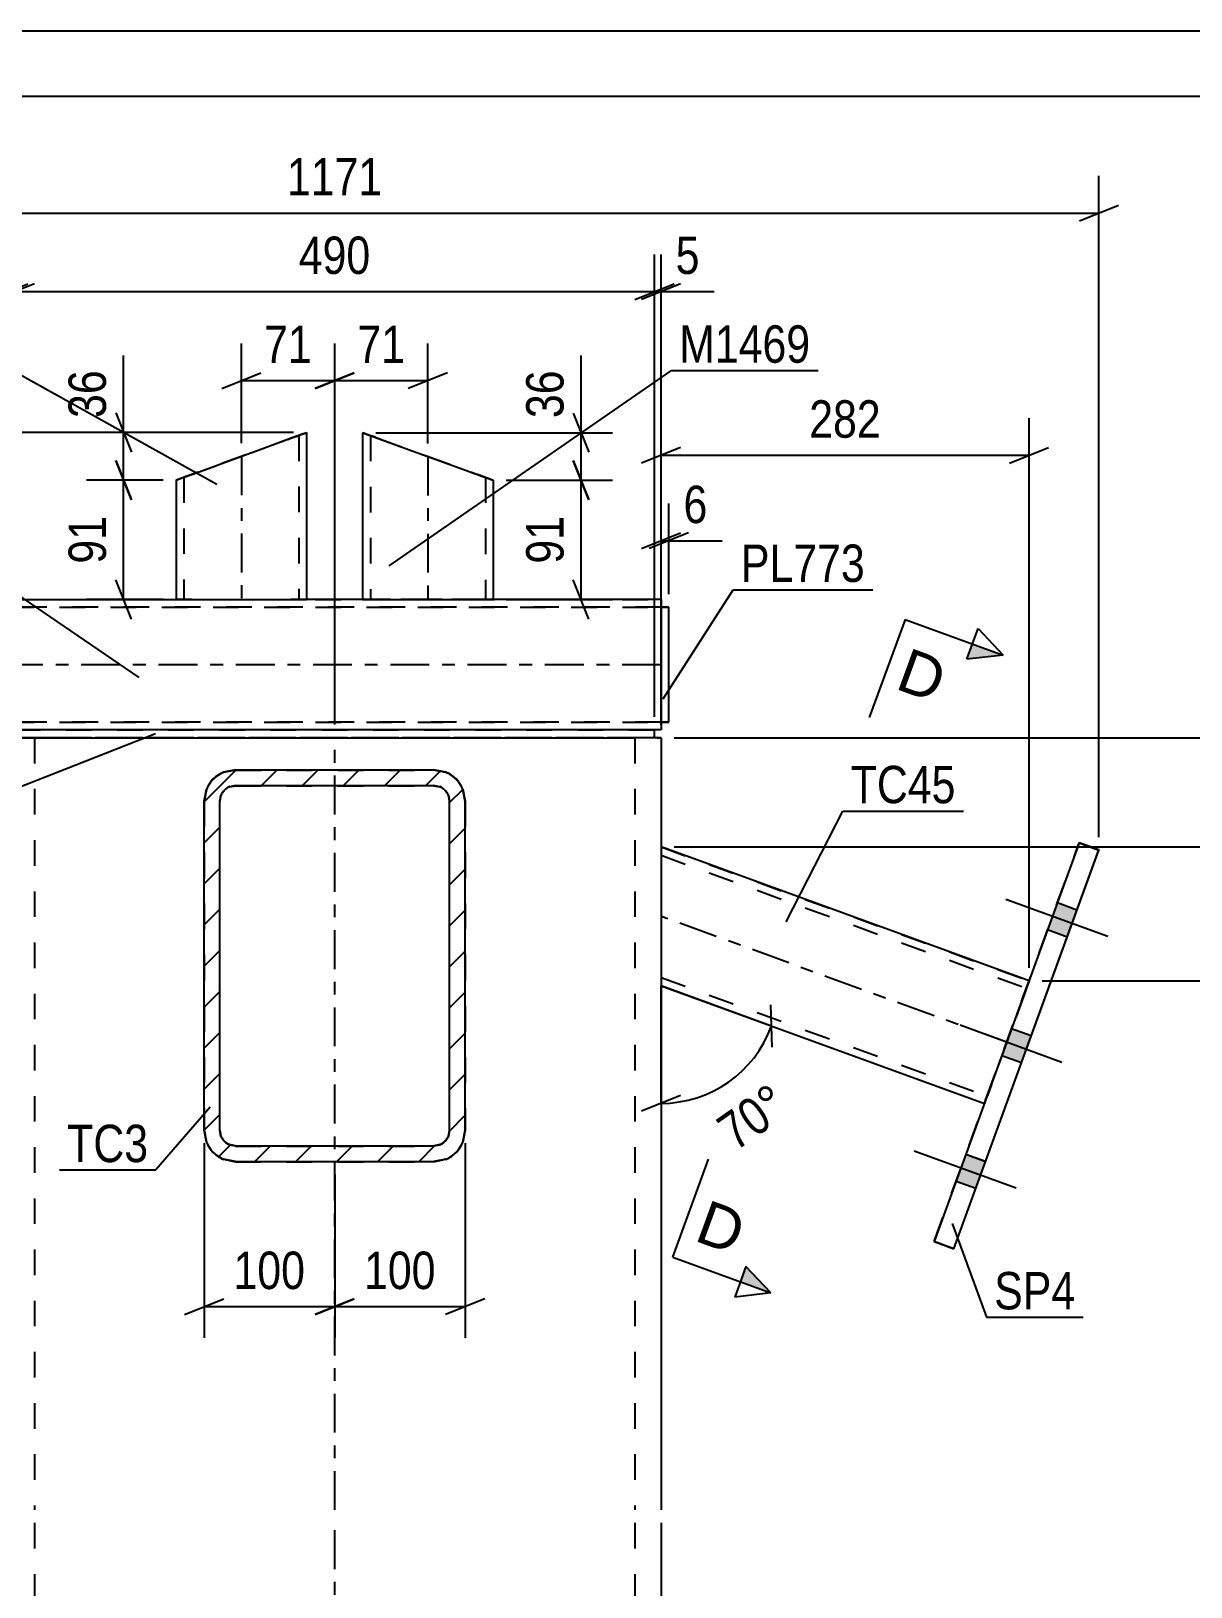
# Model space of a CAD drawing. Header units: millimetres. Extents: x 0 to 594, y 0 to 420.
# Drawn here: x 289.6 to 378.5, y 300.8 to 420 of the extents above; entities that cross this region are included whole.
import ezdxf

# ---------------------------------------------------------------- set-up
doc = ezdxf.new("R2010")
doc.units = ezdxf.units.MM
doc.linetypes.add('DXK_LINE_DOT2', pattern=[3.9198, 1.9599, -1.9599])
doc.linetypes.add('DXK_LINE_DOT3', pattern=[5.9187, 2.979, -0.9799, 0.9799, -0.9799])
doc.styles.add('Arial', font='arial.ttf', dxfattribs={"height": 0.2})
doc.styles.add('Arial Narrow', font='ARIALN.TTF', dxfattribs={"height": 0.2})

# ---------------------------------------------------------------- blocks, each defined once
blk = doc.blocks.new('Unknown-682013357-1131 - 22569')
at = {"color": 5, "linetype": 'Continuous'}
for p, q in [((594, 420), (0, 420)), ((589, 415), (5, 415))]:
    blk.add_line(p, q, dxfattribs=at)
blk = doc.blocks.new('Part-682013357-2050 - 2008')
at = {"color": 2, "linetype": 'Continuous'}
for p, q in [((369.9, 357.83), (358.79, 327.29)), ((371.41, 357.28), (369.9, 357.83)), ((360.29, 326.74), (371.41, 357.28)), ((360.29, 326.73), (371.41, 357.27)), ((371.41, 357.28), (371.41, 357.27)), ((371.41, 357.27), (371.41, 357.27)), ((358.79, 327.29), (360.29, 326.74)), ((358.79, 327.29), (358.79, 327.28)), ((358.79, 327.28), (358.79, 327.28)), ((360.29, 326.73), (358.79, 327.28)), ((360.29, 326.74), (360.29, 326.73))]:
    blk.add_line(p, q, dxfattribs=at)
at = {"color": 7, "linetype": 'DXK_LINE_DOT2'}
for p, q in [((358.79, 327.28), (369.9, 357.82)), ((369.9, 357.83), (369.9, 357.82)), ((369.9, 357.82), (371.41, 357.27))]:
    blk.add_line(p, q, dxfattribs=at)
blk = doc.blocks.new('Part-682013357-16546 - 2008')
at = {"color": 2, "linetype": 'Continuous'}
for p, q in [((315.01, 389.24), (315.01, 376.47)), ((315.01, 389.24), (315.1, 389.21)), ((315.1, 389.21), (315.36, 389.11)), ((315.36, 389.11), (315.75, 388.97)), ((315.75, 388.97), (316.21, 388.8)), ((316.21, 388.8), (323.81, 386.04)), ((323.81, 386.04), (324.27, 385.87)), ((324.27, 385.87), (324.66, 385.73)), ((324.66, 385.73), (324.92, 385.64)), ((324.92, 385.64), (325.01, 385.6)), ((325.01, 385.6), (325.01, 376.47)), ((315.1, 376.47), (315.01, 376.47)), ((315.36, 376.47), (315.1, 376.47)), ((315.75, 376.47), (315.36, 376.47)), ((316.21, 376.47), (315.75, 376.47)), ((316.21, 376.47), (323.81, 376.47)), ((324.27, 376.47), (323.81, 376.47)), ((324.66, 376.47), (324.27, 376.47)), ((324.92, 376.47), (324.66, 376.47)), ((325.01, 376.47), (324.92, 376.47))]:
    blk.add_line(p, q, dxfattribs=at)
at = {"color": 7, "linetype": 'DXK_LINE_DOT2'}
for p, q in [((315.01, 389.24), (315.01, 389.24)), ((315.1, 389.21), (315.01, 389.24)), ((315.36, 389.11), (315.1, 389.21)), ((315.65, 389), (315.36, 389.11)), ((315.61, 389.02), (315.61, 389.02)), ((315.61, 389.02), (315.61, 376.47)), ((315.61, 389.02), (315.65, 389.01)), ((315.65, 389.01), (315.61, 389.02)), ((315.65, 389.01), (315.78, 388.96)), ((315.75, 388.97), (315.65, 389.01)), ((316.21, 388.8), (315.65, 389)), ((315.98, 388.89), (315.75, 388.97)), ((315.78, 388.96), (315.98, 388.89)), ((315.98, 388.89), (324.04, 385.95)), ((315.98, 388.89), (324.04, 385.96)), ((316.21, 388.8), (323.81, 386.04)), ((324.27, 385.87), (323.81, 386.04)), ((324.23, 385.88), (324.04, 385.96)), ((324.04, 385.95), (324.23, 385.88)), ((324.23, 385.88), (324.36, 385.84)), ((324.36, 385.84), (324.23, 385.88)), ((324.66, 385.73), (324.27, 385.87)), ((324.36, 385.84), (324.41, 385.82)), ((324.41, 385.82), (324.36, 385.84)), ((324.41, 385.82), (324.41, 385.82)), ((324.41, 385.82), (324.41, 376.47)), ((324.92, 385.63), (324.66, 385.73)), ((325.01, 385.6), (324.92, 385.63)), ((325.01, 385.6), (325.01, 385.6)), ((315.01, 376.47), (315.01, 376.47)), ((315.01, 376.47), (315.01, 376.47)), ((315.01, 376.47), (315.1, 376.47)), ((315.1, 376.47), (315.36, 376.47)), ((315.36, 376.47), (315.75, 376.47)), ((315.61, 376.47), (315.65, 376.47)), ((315.65, 376.47), (315.61, 376.47)), ((315.65, 376.47), (315.75, 376.47)), ((315.78, 376.47), (315.65, 376.47)), ((315.75, 376.47), (315.78, 376.47)), ((315.75, 376.47), (315.98, 376.47)), ((315.78, 376.47), (315.98, 376.47)), ((315.98, 376.47), (315.78, 376.47)), ((323.81, 376.47), (315.98, 376.47)), ((324.04, 376.47), (315.98, 376.47)), ((324.04, 376.47), (315.98, 376.47)), ((323.81, 376.47), (324.27, 376.47)), ((324.04, 376.47), (324.23, 376.47)), ((324.23, 376.47), (324.04, 376.47)), ((324.23, 376.47), (324.36, 376.47)), ((324.36, 376.47), (324.23, 376.47)), ((324.27, 376.47), (324.66, 376.47)), ((324.36, 376.47), (324.41, 376.47)), ((324.41, 376.47), (324.36, 376.47)), ((324.66, 376.47), (324.92, 376.47)), ((324.92, 376.47), (325.01, 376.47)), ((325.01, 376.47), (325.01, 376.47)), ((325.01, 376.47), (325.01, 376.47))]:
    blk.add_line(p, q, dxfattribs=at)
at = {"color": 7, "linetype": 'DXK_LINE_DOT3'}
blk.add_line((320.01, 387.42), (320.01, 376.47), dxfattribs=at)
blk = doc.blocks.new('Part-682013357-2035 - 2008')
at = {"color": 2, "linetype": 'Continuous'}
for p, q in [((337.37, 366.48), (288.37, 366.48)), ((288.37, 365.88), (288.37, 366.48)), ((288.37, 365.88), (290.04, 365.88)), ((337.37, 365.88), (335.69, 365.88)), ((337.37, 365.88), (337.37, 366.48))]:
    blk.add_line(p, q, dxfattribs=at)
at = {"color": 7, "linetype": 'DXK_LINE_DOT2'}
for p, q in [((288.37, 366.47), (337.37, 366.47)), ((288.37, 365.87), (288.37, 365.88)), ((288.37, 365.87), (288.37, 365.88)), ((337.37, 365.87), (288.37, 365.87)), ((335.69, 365.88), (290.04, 365.88)), ((337.37, 365.87), (337.37, 365.88)), ((337.37, 365.88), (337.37, 365.87))]:
    blk.add_line(p, q, dxfattribs=at)
blk = doc.blocks.new('Part-682013357-16549 - 2008')
at = {"color": 2, "linetype": 'Continuous'}
for p, q in [((338.47, 375.87), (337.87, 375.87)), ((338.47, 367.07), (338.47, 375.87)), ((337.87, 367.07), (338.47, 367.07)), ((338.47, 367.07), (337.87, 367.07))]:
    blk.add_line(p, q, dxfattribs=at)
at = {"color": 7, "linetype": 'DXK_LINE_DOT2'}
for p, q in [((337.87, 367.07), (337.87, 375.87)), ((337.87, 375.87), (338.47, 375.87)), ((337.87, 367.07), (337.87, 367.07)), ((338.47, 367.07), (338.47, 367.07)), ((338.47, 367.07), (338.47, 367.07))]:
    blk.add_line(p, q, dxfattribs=at)
blk = doc.blocks.new('Part-682013357-2040 - 2008')
at = {"color": 2, "linetype": 'Continuous'}
for p, q in [((366.06, 347.25), (337.87, 357.51)), ((337.87, 346.87), (362.64, 337.85)), ((337.87, 346.87), (362.64, 337.85))]:
    blk.add_line(p, q, dxfattribs=at)
at = {"color": 7, "linetype": 'DXK_LINE_DOT2'}
for p, q in [((337.87, 357.51), (337.87, 346.87)), ((337.87, 357.51), (366.06, 347.25)), ((337.87, 356.87), (365.85, 346.69)), ((337.87, 356.87), (365.85, 346.69)), ((337.87, 347.51), (362.84, 338.42)), ((337.87, 347.51), (362.84, 338.42)), ((365.94, 346.92), (365.8, 346.56)), ((365.85, 346.69), (365.94, 346.92)), ((366.03, 347.17), (365.94, 346.92)), ((365.94, 346.92), (366.03, 347.16)), ((366.06, 347.25), (366.03, 347.17)), ((366.03, 347.16), (366.06, 347.25)), ((366.06, 347.25), (366.06, 347.25)), ((365.85, 346.69), (362.89, 338.55)), ((365.8, 346.56), (362.89, 338.55)), ((365.79, 346.52), (362.9, 338.58)), ((365.73, 346.34), (362.9, 338.58)), ((365.79, 346.52), (365.73, 346.34)), ((365.79, 346.52), (365.84, 346.64)), ((365.84, 346.64), (365.79, 346.52)), ((365.84, 346.64), (365.85, 346.69)), ((365.85, 346.69), (365.84, 346.64)), ((365.85, 346.69), (365.85, 346.69)), ((362.89, 338.55), (362.76, 338.18)), ((362.76, 338.18), (362.89, 338.55)), ((362.86, 338.46), (362.84, 338.42)), ((362.84, 338.42), (362.86, 338.46)), ((362.9, 338.58), (362.86, 338.46)), ((362.86, 338.46), (362.9, 338.58)), ((362.67, 337.94), (362.64, 337.85)), ((362.64, 337.85), (362.67, 337.94)), ((362.64, 337.85), (362.64, 337.85)), ((362.64, 337.85), (362.64, 337.85)), ((362.76, 338.18), (362.67, 337.94)), ((362.67, 337.94), (362.76, 338.18)), ((362.84, 338.42), (362.84, 338.42))]:
    blk.add_line(p, q, dxfattribs=at)
at = {"color": 7, "linetype": 'DXK_LINE_DOT3'}
blk.add_line((364.35, 342.55), (337.87, 352.19), dxfattribs=at)
blk = doc.blocks.new('Bolt-682013357-2104 - 2008')
at = {"linetype": 'Continuous'}
for points in [[(368.98, 350.6), (369.73, 352.67), (368.23, 353.22), (367.48, 351.15)], [(368.98, 350.6), (369.73, 352.67), (368.23, 353.22), (367.48, 351.15)], [(368.98, 350.61), (369.73, 352.67), (368.23, 353.22), (367.48, 351.15)], [(365.47, 340.97), (366.23, 343.04), (364.72, 343.59), (363.97, 341.52)], [(365.47, 340.97), (366.23, 343.04), (364.72, 343.58), (363.97, 341.52)], [(361.97, 331.34), (362.72, 333.41), (361.22, 333.96), (360.47, 331.89)], [(361.97, 331.34), (362.72, 333.4), (361.22, 333.95), (360.47, 331.88)], [(361.97, 331.34), (362.72, 333.41), (361.22, 333.95), (360.47, 331.89)]]:
    blk.add_hatch(color=1, dxfattribs=at).paths.add_polyline_path(points)
at = {"color": 1, "linetype": 'Continuous'}
for p, q in [((372.08, 350.65), (364.28, 353.49)), ((372.08, 350.64), (364.28, 353.48)), ((372.08, 350.64), (364.28, 353.48)), ((369.73, 352.67), (368.23, 353.22)), ((369.73, 352.67), (368.23, 353.22)), ((369.73, 352.67), (368.23, 353.22)), ((368.98, 350.6), (367.48, 351.15)), ((368.98, 350.6), (367.48, 351.15)), ((368.98, 350.61), (367.48, 351.15)), ((368.58, 341.01), (360.78, 343.85)), ((368.58, 341.01), (360.78, 343.85)), ((366.23, 343.04), (364.72, 343.59)), ((366.23, 343.04), (364.72, 343.58)), ((365.47, 340.97), (363.97, 341.52)), ((365.47, 340.97), (363.97, 341.52)), ((365.07, 331.38), (357.27, 334.22)), ((365.07, 331.38), (357.27, 334.22)), ((365.07, 331.38), (357.27, 334.22)), ((362.72, 333.41), (361.22, 333.96)), ((362.72, 333.4), (361.22, 333.95)), ((362.72, 333.41), (361.22, 333.95)), ((361.97, 331.34), (360.47, 331.89)), ((361.97, 331.34), (360.47, 331.89)), ((361.97, 331.34), (360.47, 331.88))]:
    blk.add_line(p, q, dxfattribs=at)
blk = doc.blocks.new('Part-682013357-2083 - 2008')
at = {"color": 7, "linetype": 'DXK_LINE_DOT2'}
for p, q in [((289.04, 365.88), (290.04, 365.88)), ((290.34, 365.87), (289.04, 365.87)), ((289.87, 365.87), (289.87, 306.73)), ((290.02, 365.87), (289.87, 365.87)), ((289.87, 365.87), (290.02, 365.87)), ((290.45, 365.87), (290.02, 365.87)), ((290.02, 365.87), (290.45, 365.87)), ((291.87, 365.87), (290.34, 365.87)), ((291.1, 365.87), (290.45, 365.87)), ((290.45, 365.87), (291.1, 365.87)), ((291.87, 365.87), (291.1, 365.87)), ((291.1, 365.87), (291.87, 365.87)), ((291.87, 365.87), (333.87, 365.87)), ((291.87, 365.87), (333.87, 365.87)), ((291.87, 365.87), (333.87, 365.87)), ((334.63, 365.87), (333.87, 365.87)), ((333.87, 365.87), (334.63, 365.87)), ((335.4, 365.87), (333.87, 365.87)), ((335.28, 365.87), (334.63, 365.87)), ((334.63, 365.87), (335.28, 365.87)), ((335.71, 365.87), (335.28, 365.87)), ((335.28, 365.87), (335.71, 365.87)), ((336.7, 365.87), (335.4, 365.87)), ((336.7, 365.88), (335.69, 365.88)), ((335.87, 365.87), (335.71, 365.87)), ((335.71, 365.87), (335.87, 365.87)), ((335.87, 365.87), (335.87, 306.73)), ((337.37, 365.87), (336.7, 365.88)), ((337.56, 365.87), (336.7, 365.87)), ((337.87, 365.87), (337.56, 365.87)), ((289.87, 305.73), (289.87, 213.41)), ((335.87, 305.73), (335.87, 213.41))]:
    blk.add_line(p, q, dxfattribs=at)
at = {"color": 2, "linetype": 'Continuous'}
for p, q in [((290.04, 365.88), (290.34, 365.88)), ((290.34, 365.88), (291.87, 365.88)), ((291.87, 365.88), (333.87, 365.88)), ((333.87, 365.88), (335.4, 365.88)), ((335.69, 365.88), (335.4, 365.88)), ((337.56, 365.87), (337.37, 365.87)), ((337.56, 365.87), (337.87, 365.87)), ((337.87, 365.87), (337.87, 306.73)), ((337.87, 305.73), (337.87, 213.41))]:
    blk.add_line(p, q, dxfattribs=at)
at = {"color": 7, "linetype": 'DXK_LINE_DOT3'}
for p, q in [((312.87, 306.73), (312.87, 365.87)), ((312.87, 213.41), (312.87, 305.73))]:
    blk.add_line(p, q, dxfattribs=at)
blk = doc.blocks.new('Part-682013357-16547 - 2008')
at = {"color": 7, "linetype": 'DXK_LINE_DOT2'}
for p, q in [((309.75, 388.89), (301.69, 385.96)), ((309.75, 388.89), (301.69, 385.96)), ((301.92, 386.04), (309.52, 388.81)), ((309.98, 388.98), (309.52, 388.81)), ((309.94, 388.97), (309.75, 388.89)), ((309.75, 388.89), (309.94, 388.96)), ((309.94, 388.96), (310.07, 389.01)), ((310.07, 389.01), (309.94, 388.97)), ((310.37, 389.12), (309.98, 388.98)), ((310.07, 389.01), (310.12, 389.03)), ((310.12, 389.03), (310.07, 389.01)), ((310.12, 389.03), (310.12, 389.03)), ((310.12, 389.03), (310.12, 376.47)), ((310.63, 389.21), (310.37, 389.12)), ((310.72, 389.25), (310.63, 389.21)), ((310.72, 389.25), (310.72, 389.25)), ((300.81, 385.64), (300.72, 385.61)), ((300.72, 385.61), (300.72, 385.61)), ((301.07, 385.73), (300.81, 385.64)), ((301.37, 385.84), (301.07, 385.73)), ((301.32, 385.82), (301.37, 385.84)), ((301.37, 385.84), (301.32, 385.83)), ((301.32, 385.82), (301.32, 385.83)), ((301.32, 385.83), (301.32, 376.47)), ((301.92, 386.04), (301.37, 385.84)), ((301.37, 385.84), (301.5, 385.89)), ((301.46, 385.88), (301.37, 385.84)), ((301.69, 385.96), (301.46, 385.88)), ((301.5, 385.89), (301.69, 385.96)), ((300.72, 376.47), (300.72, 376.47)), ((300.72, 376.47), (300.72, 376.47)), ((300.72, 376.47), (300.81, 376.47)), ((300.81, 376.47), (301.07, 376.47)), ((301.07, 376.47), (301.46, 376.47)), ((301.32, 376.47), (301.37, 376.47)), ((301.37, 376.47), (301.32, 376.47)), ((301.37, 376.47), (301.46, 376.47)), ((301.5, 376.47), (301.37, 376.47)), ((301.46, 376.47), (301.5, 376.47)), ((301.46, 376.47), (301.69, 376.47)), ((301.5, 376.47), (301.69, 376.47)), ((301.69, 376.47), (301.5, 376.47)), ((301.69, 376.47), (309.52, 376.47)), ((301.69, 376.47), (309.75, 376.47)), ((301.69, 376.47), (309.75, 376.47)), ((309.52, 376.47), (309.98, 376.47)), ((309.75, 376.47), (309.94, 376.47)), ((309.94, 376.47), (309.75, 376.47)), ((309.94, 376.47), (310.07, 376.47)), ((310.07, 376.47), (309.94, 376.47)), ((309.98, 376.47), (310.37, 376.47)), ((310.07, 376.47), (310.12, 376.47)), ((310.12, 376.47), (310.07, 376.47)), ((310.37, 376.47), (310.63, 376.47)), ((310.63, 376.47), (310.72, 376.47)), ((310.72, 376.47), (310.72, 376.47)), ((310.72, 376.47), (310.72, 376.47))]:
    blk.add_line(p, q, dxfattribs=at)
at = {"color": 2, "linetype": 'Continuous'}
for p, q in [((301.92, 386.04), (309.52, 388.81)), ((309.52, 388.81), (309.98, 388.98)), ((309.98, 388.98), (310.37, 389.12)), ((310.37, 389.12), (310.63, 389.21)), ((310.63, 389.21), (310.72, 389.25)), ((310.72, 389.25), (310.72, 376.47)), ((300.72, 385.61), (300.81, 385.64)), ((300.72, 385.61), (300.72, 376.47)), ((300.81, 385.64), (301.07, 385.74)), ((301.07, 385.74), (301.46, 385.88)), ((301.46, 385.88), (301.92, 386.04)), ((300.81, 376.47), (300.72, 376.47)), ((301.07, 376.47), (300.81, 376.47)), ((301.46, 376.47), (301.07, 376.47)), ((301.92, 376.47), (301.46, 376.47)), ((301.92, 376.47), (309.52, 376.47)), ((309.98, 376.47), (309.52, 376.47)), ((310.37, 376.47), (309.98, 376.47)), ((310.63, 376.47), (310.37, 376.47)), ((310.72, 376.47), (310.63, 376.47))]:
    blk.add_line(p, q, dxfattribs=at)
at = {"color": 7, "linetype": 'DXK_LINE_DOT3'}
blk.add_line((305.72, 387.43), (305.72, 376.47), dxfattribs=at)
blk = doc.blocks.new('Part-682013357-16548 - 2008')
at = {"color": 2, "linetype": 'Continuous'}
for p, q in [((287.87, 376.47), (300.72, 376.47)), ((287.87, 376.47), (287.87, 375.27)), ((315.01, 376.47), (310.72, 376.47)), ((337.87, 376.47), (325.01, 376.47)), ((337.87, 376.47), (337.87, 376.38)), ((337.87, 376.38), (337.87, 366.47)), ((287.87, 366.56), (287.87, 375.27)), ((287.87, 366.56), (287.87, 366.47)), ((287.87, 366.47), (288.37, 366.47)), ((287.87, 366.47), (288.37, 366.47)), ((337.87, 366.47), (337.37, 366.47)), ((337.87, 366.47), (337.37, 366.47))]:
    blk.add_line(p, q, dxfattribs=at)
at = {"color": 7, "linetype": 'DXK_LINE_DOT2'}
for p, q in [((287.87, 376.47), (337.87, 376.47)), ((287.87, 376.47), (287.87, 376.47)), ((287.87, 375.87), (337.87, 375.87)), ((337.87, 375.87), (287.87, 375.87)), ((287.87, 375.87), (287.87, 375.87)), ((287.87, 375.87), (287.87, 375.83)), ((287.87, 375.83), (287.87, 375.5)), ((300.72, 376.47), (310.72, 376.47)), ((325.01, 376.47), (315.01, 376.47)), ((337.87, 376.47), (337.87, 376.47)), ((337.87, 375.87), (337.87, 375.87)), ((337.87, 375.82), (337.87, 375.87)), ((287.87, 367.67), (287.87, 367.67)), ((287.87, 367.67), (287.87, 367.67)), ((287.87, 367.67), (287.87, 367.67)), ((287.87, 367.07), (337.87, 367.07)), ((337.87, 367.07), (287.87, 367.07)), ((287.87, 367.07), (287.87, 367.07)), ((337.87, 367.67), (337.87, 367.67)), ((337.87, 367.67), (337.87, 367.67)), ((337.87, 367.67), (337.87, 367.67)), ((337.87, 367.07), (337.87, 367.07)), ((287.87, 366.47), (287.87, 366.47)), ((287.87, 366.47), (287.87, 366.47)), ((337.37, 366.47), (288.37, 366.47)), ((337.37, 366.47), (288.37, 366.47)), ((337.87, 366.47), (337.87, 366.47)), ((337.87, 366.47), (337.87, 366.47))]:
    blk.add_line(p, q, dxfattribs=at)
at = {"color": 7, "linetype": 'DXK_LINE_DOT3'}
blk.add_line((337.87, 371.47), (287.87, 371.47), dxfattribs=at)
blk = doc.blocks.new('Part-682013357-2124 - 2008')
at = {"color": 7, "linetype": 'DXK_LINE_DOT2'}
for p, q in [((305.27, 363.4), (304.35, 363.22)), ((305.27, 363.4), (320.47, 363.4)), ((305.27, 363.4), (305.27, 363.4)), ((320.47, 363.4), (320.47, 363.4)), ((321.39, 363.22), (320.47, 363.4)), ((303.05, 361.92), (302.87, 361)), ((304.07, 361), (304.16, 361.46)), ((304.16, 361.46), (304.16, 361.46)), ((304.81, 362.11), (305.27, 362.2)), ((305.27, 362.2), (305.27, 362.2)), ((305.27, 362.2), (320.47, 362.2)), ((320.47, 362.2), (320.47, 362.2)), ((320.47, 362.2), (320.93, 362.11)), ((321.58, 361.46), (321.58, 361.46)), ((321.58, 361.46), (321.67, 361)), ((322.87, 361), (322.68, 361.92)), ((302.87, 361), (302.87, 335.8)), ((304.07, 361), (304.07, 361)), ((304.07, 335.8), (304.07, 361)), ((321.67, 361), (321.67, 361)), ((321.67, 335.8), (321.67, 361)), ((322.87, 361), (322.87, 335.8)), ((302.87, 335.8), (303.05, 334.88)), ((303.05, 334.88), (303.05, 334.88)), ((304.07, 335.8), (304.07, 335.8)), ((304.16, 335.34), (304.07, 335.8)), ((321.67, 335.8), (321.58, 335.34)), ((321.67, 335.8), (321.67, 335.8)), ((322.68, 334.88), (322.87, 335.8)), ((322.68, 334.88), (322.68, 334.88)), ((305.27, 334.6), (304.81, 334.69)), ((305.27, 334.6), (305.27, 334.6)), ((305.27, 334.6), (320.47, 334.6)), ((320.93, 334.69), (320.47, 334.6)), ((320.47, 334.6), (320.47, 334.6)), ((304.35, 333.59), (305.27, 333.4)), ((305.27, 333.4), (320.47, 333.4)), ((305.27, 333.4), (305.27, 333.4)), ((320.47, 333.4), (321.39, 333.59)), ((320.47, 333.4), (320.47, 333.4))]:
    blk.add_line(p, q, dxfattribs=at)
at = {"color": 7, "linetype": 'DXK_LINE_DOT3'}
blk.add_line((312.87, 348.4), (312.87, 348.41), dxfattribs=at)
at = {"color": 7, "linetype": 'DXK_LINE_DOT2'}
for centre, radius, start, end in [((305.27, 361), 2.4, 112.5, 157.5), ((320.47, 361), 2.4, 22.5, 67.5), ((305.27, 361), 1.2, 112.5, 157.5), ((320.47, 361), 1.2, 22.5, 67.5), ((305.27, 335.8), 2.4, 202.5, 247.5), ((305.27, 335.8), 1.2, 202.5, 247.5), ((320.47, 335.8), 1.2, 292.5, 337.5), ((320.47, 335.8), 2.4, 292.5, 337.5)]:
    blk.add_arc(centre, radius, start, end, dxfattribs=at)
blk = doc.blocks.new('Part-682013357-2156 - 2008')
at = {"linetype": 'Continuous'}
h = blk.add_hatch(dxfattribs=at)
h.set_pattern_fill('', scale=0.7, style=0, pattern_type=0)
h.set_pattern_definition([(45, (302.8667, 335.8155), (-1.57154, 1.57154), [])])
h.paths.add_polyline_path([(302.87, 361.02), (302.87, 335.82), (303.05, 334.9), (303.57, 334.12), (304.35, 333.6), (305.27, 333.42), (320.47, 333.42), (321.39, 333.6), (322.16, 334.12), (322.68, 334.9), (322.87, 335.82), (322.87, 361.02), (322.68, 361.93), (322.16, 362.71), (321.39, 363.23), (320.47, 363.42), (305.27, 363.42), (304.35, 363.23), (303.57, 362.71), (303.05, 361.93)])
h.paths.add_polyline_path([(304.42, 361.86), (304.81, 362.12), (305.27, 362.22), (320.47, 362.22), (320.93, 362.12), (321.32, 361.86), (321.58, 361.47), (321.67, 361.02), (321.67, 335.82), (321.58, 335.36), (321.32, 334.97), (320.93, 334.71), (320.47, 334.62), (305.27, 334.62), (304.81, 334.71), (304.42, 334.97), (304.16, 335.36), (304.07, 335.82), (304.07, 361.02), (304.16, 361.47)])
at = {"color": 2, "linetype": 'Continuous'}
for p, q in [((305.27, 363.42), (304.35, 363.23)), ((305.27, 363.42), (320.47, 363.42)), ((321.39, 363.23), (320.47, 363.42)), ((303.05, 361.93), (302.87, 361.02)), ((304.07, 361.02), (304.16, 361.47)), ((304.81, 362.12), (305.27, 362.22)), ((305.27, 362.21), (304.81, 362.12)), ((305.27, 362.21), (305.27, 362.22)), ((305.27, 362.22), (320.47, 362.22)), ((305.27, 362.21), (320.47, 362.21)), ((320.47, 362.21), (320.47, 362.22)), ((320.47, 362.22), (320.93, 362.12)), ((320.93, 362.12), (320.47, 362.21)), ((321.58, 361.47), (321.67, 361.02)), ((322.87, 361.02), (322.68, 361.93)), ((302.87, 335.82), (302.87, 361.02)), ((304.07, 335.82), (304.07, 361.02)), ((321.67, 335.82), (321.67, 361.02)), ((322.87, 335.82), (322.87, 361.02)), ((302.87, 335.82), (303.05, 334.9)), ((304.16, 335.36), (304.07, 335.82)), ((321.67, 335.82), (321.58, 335.36)), ((322.68, 334.9), (322.87, 335.82)), ((305.27, 334.62), (304.81, 334.71)), ((305.27, 334.62), (320.47, 334.62)), ((320.93, 334.71), (320.47, 334.62)), ((305.27, 333.41), (304.35, 333.6)), ((304.35, 333.6), (305.27, 333.42)), ((305.27, 333.41), (305.27, 333.42)), ((305.27, 333.42), (320.47, 333.42)), ((305.27, 333.41), (320.47, 333.41)), ((321.39, 333.6), (320.47, 333.41)), ((320.47, 333.42), (321.39, 333.6)), ((320.47, 333.41), (320.47, 333.42))]:
    blk.add_line(p, q, dxfattribs=at)
at = {"color": 7, "linetype": 'DXK_LINE_DOT2'}
for p, q in [((304.35, 363.23), (305.27, 363.41)), ((305.27, 363.41), (305.27, 363.42)), ((305.27, 363.41), (320.47, 363.41)), ((320.47, 363.41), (320.47, 363.42)), ((320.47, 363.41), (321.39, 363.23)), ((302.87, 361.01), (303.05, 361.93)), ((304.16, 361.47), (304.07, 361.01)), ((304.16, 361.47), (304.16, 361.47)), ((321.58, 361.47), (321.58, 361.47)), ((321.67, 361.01), (321.58, 361.47)), ((322.68, 361.93), (322.87, 361.01)), ((302.87, 361.02), (302.87, 335.81)), ((304.07, 361.01), (304.07, 361.02)), ((304.07, 335.81), (304.07, 361.01)), ((321.67, 361.01), (321.67, 361.02)), ((321.67, 335.81), (321.67, 361.01)), ((322.87, 361.02), (322.87, 335.81)), ((303.05, 334.89), (302.87, 335.81)), ((303.05, 334.89), (303.05, 334.9)), ((304.07, 335.81), (304.07, 335.82)), ((304.07, 335.81), (304.16, 335.35)), ((321.58, 335.35), (321.67, 335.81)), ((321.67, 335.81), (321.67, 335.82)), ((322.87, 335.81), (322.68, 334.89)), ((322.68, 334.89), (322.68, 334.9)), ((322.87, 335.81), (322.87, 335.82)), ((304.81, 334.7), (305.27, 334.61)), ((305.27, 334.61), (305.27, 334.62)), ((305.27, 334.61), (320.47, 334.61)), ((320.47, 334.61), (320.93, 334.7)), ((320.47, 334.61), (320.47, 334.62))]:
    blk.add_line(p, q, dxfattribs=at)
at = {"color": 7, "linetype": 'DXK_LINE_DOT3'}
blk.add_line((312.87, 348.41), (312.87, 348.42), dxfattribs=at)
at = {"color": 7, "linetype": 'DXK_LINE_DOT2'}
for centre, radius, start, end in [((305.27, 361.01), 2.4, 112.5, 157.5), ((320.47, 361.01), 2.4, 22.5, 67.5), ((305.27, 335.81), 1.2, 202.5, 247.5), ((320.47, 335.81), 1.2, 292.5, 337.5)]:
    blk.add_arc(centre, radius, start, end, dxfattribs=at)
at = {"color": 2, "linetype": 'Continuous'}
for centre, radius, start, end in [((305.27, 361.02), 2.4, 112.5, 157.5), ((320.47, 361.02), 2.4, 22.5, 67.5), ((305.27, 361.01), 1.2, 112.5, 157.5), ((305.27, 361.02), 1.2, 112.5, 157.5), ((320.47, 361.01), 1.2, 22.5, 67.5), ((320.47, 361.02), 1.2, 22.5, 67.5), ((305.27, 335.82), 2.4, 202.5, 247.5), ((305.27, 335.81), 2.4, 202.5, 247.5), ((305.27, 335.82), 1.2, 202.5, 247.5), ((320.47, 335.82), 1.2, 292.5, 337.5), ((320.47, 335.82), 2.4, 292.5, 337.5), ((320.47, 335.81), 2.4, 292.5, 337.5)]:
    blk.add_arc(centre, radius, start, end, dxfattribs=at)
blk = doc.blocks.new('StraightDimension-682013357-21710 - 2008')
at = {"color": 7, "linetype": 'Continuous'}
for p, q in [((391.19, 359.01), (392.39, 356.01)), ((338.87, 357.51), (402.23, 357.51)), ((391.79, 347.25), (391.79, 357.51)), ((392.39, 345.75), (391.19, 348.75)), ((367.06, 347.25), (402.23, 347.25))]:
    blk.add_line(p, q, dxfattribs=at)
at = {"color": 0, "linetype": 'Continuous'}
blk.add_wipeout([(402.83, 358.11), (402.83, 362.31), (392.49, 362.31), (392.49, 358.11)], dxfattribs=at)
at = {"color": 0}
blk.add_wipeout([(391.04, 355.72), (386.84, 355.72), (386.84, 349.04), (391.04, 349.04)], dxfattribs=at)
at = {"color": 3, "linetype": 'Continuous', "style": 'Arial Narrow'}
blk.add_text('14453', height=2.863, dxfattribs=at).set_placement((393.09, 358.71))
at = {"color": 3, "style": 'Arial Narrow'}
blk.add_text('103', height=2.863, rotation=90.0002, dxfattribs=at).set_placement((390.44, 349.64))
blk = doc.blocks.new('StraightDimension-682013357-18697 - 2008')
at = {"color": 7, "linetype": 'Continuous'}
for p, q in [((305.72, 388.43), (305.72, 396.08)), ((312.87, 366.88), (312.87, 396.08)), ((304.22, 392.63), (307.22, 393.83)), ((314.37, 393.83), (311.37, 392.63)), ((305.72, 393.23), (312.87, 393.23))]:
    blk.add_line(p, q, dxfattribs=at)
at = {"color": 0}
blk.add_wipeout([(311.72, 393.98), (311.72, 398.18), (306.86, 398.18), (306.86, 393.98)], dxfattribs=at)
at = {"color": 3, "style": 'Arial Narrow'}
blk.add_text('71', height=2.863, dxfattribs=at).set_placement((307.46, 394.58))
blk = doc.blocks.new('StraightDimension-682013357-2211 - 2008')
at = {"color": 7, "linetype": 'Continuous'}
for p, q in [((302.87, 334.82), (302.87, 319.9)), ((312.87, 332.42), (312.87, 319.9)), ((301.37, 321.7), (304.37, 322.9)), ((302.87, 322.3), (312.87, 322.3)), ((314.37, 322.9), (311.37, 321.7))]:
    blk.add_line(p, q, dxfattribs=at)
at = {"color": 0}
blk.add_wipeout([(311.21, 323.05), (311.21, 327.25), (304.52, 327.25), (304.52, 323.05)], dxfattribs=at)
at = {"color": 3, "style": 'Arial Narrow'}
blk.add_text('100', height=2.863, dxfattribs=at).set_placement((305.12, 323.65))
blk = doc.blocks.new('StraightDimension-682013357-2227 - 2008')
at = {"color": 7, "linetype": 'Continuous'}
for p, q in [((322.87, 334.82), (322.87, 319.9)), ((312.87, 332.42), (312.87, 319.9)), ((311.37, 321.7), (314.37, 322.9)), ((312.87, 322.3), (322.87, 322.3)), ((324.37, 322.9), (321.37, 321.7))]:
    blk.add_line(p, q, dxfattribs=at)
at = {"color": 0}
blk.add_wipeout([(321.21, 323.05), (321.21, 327.25), (314.52, 327.25), (314.52, 323.05)], dxfattribs=at)
at = {"color": 3, "style": 'Arial Narrow'}
blk.add_text('100', height=2.863, dxfattribs=at).set_placement((315.12, 323.65))
blk = doc.blocks.new('AngleDimension-682013357-2248 - 2008')
at = {"color": 7, "linetype": 'Continuous'}
for p, q in [((346.32, 343.79), (337.87, 346.87)), ((337.87, 337.87), (337.87, 346.87)), ((337.87, 345.87), (337.87, 337.87)), ((346.37, 342.18), (346.27, 345.41)), ((339.37, 338.47), (336.37, 337.27))]:
    blk.add_line(p, q, dxfattribs=at)
blk.add_arc((337.87, 346.87), 9, 270, 340, dxfattribs=at)
at = {"color": 0}
blk.add_wipeout([(348.7, 337.03), (346.29, 340.47), (341, 336.76), (343.41, 333.32)], dxfattribs=at)
at = {"color": 3, "style": 'Arial Narrow'}
blk.add_text('70°', height=2.863, rotation=35.002, dxfattribs=at).set_placement((343.56, 334.16))
blk = doc.blocks.new('StraightDimension-682013357-2335 - 2008')
at = {"color": 7, "linetype": 'Continuous'}
for p, q in [((337.37, 367.48), (337.37, 402.9)), ((337.87, 366.87), (337.87, 402.9)), ((335.87, 399.45), (338.87, 400.65)), ((339.37, 400.65), (336.37, 399.45)), ((337.37, 400.05), (337.87, 400.05)), ((337.87, 400.05), (341.94, 400.05)), ((337.87, 400.05), (341.94, 400.05))]:
    blk.add_line(p, q, dxfattribs=at)
at = {"color": 0}
blk.add_wipeout([(341.42, 400.8), (341.42, 405), (338.39, 405), (338.39, 400.8)], dxfattribs=at)
at = {"color": 3, "style": 'Arial Narrow'}
blk.add_text('5', height=2.86, dxfattribs=at).set_placement((338.99, 401.4))
blk = doc.blocks.new('StraightDimension-682013357-2341 - 2008')
at = {"color": 7, "linetype": 'Continuous'}
for p, q in [((288.37, 367.48), (288.37, 402.9)), ((337.37, 367.48), (337.37, 402.9)), ((289.87, 400.65), (286.87, 399.45)), ((335.87, 399.45), (338.87, 400.65)), ((288.37, 400.05), (337.37, 400.05))]:
    blk.add_line(p, q, dxfattribs=at)
at = {"color": 0}
blk.add_wipeout([(316.21, 400.8), (316.21, 405), (309.52, 405), (309.52, 400.8)], dxfattribs=at)
at = {"color": 3, "style": 'Arial Narrow'}
blk.add_text('490', height=2.863, dxfattribs=at).set_placement((310.12, 401.4))
blk = doc.blocks.new('StraightDimension-682013357-2349 - 2008')
at = {"color": 7, "linetype": 'Continuous'}
for p, q in [((287.87, 366.87), (287.87, 402.9)), ((288.37, 367.48), (288.37, 402.9)), ((286.37, 399.45), (289.37, 400.65)), ((289.87, 400.65), (286.87, 399.45)), ((287.87, 400.05), (283.79, 400.05)), ((287.87, 400.05), (283.79, 400.05)), ((287.87, 400.05), (288.37, 400.05))]:
    blk.add_line(p, q, dxfattribs=at)
at = {"color": 0}
blk.add_wipeout([(287.34, 400.8), (287.34, 405), (284.31, 405), (284.31, 400.8)], dxfattribs=at)
at = {"color": 3, "style": 'Arial Narrow'}
blk.add_text('5', height=2.86, dxfattribs=at).set_placement((284.91, 401.4))
blk = doc.blocks.new('StraightDimension-682013357-9587 - 2008')
at = {"color": 7, "linetype": 'Continuous'}
for p, q in [((337.87, 366.87), (337.87, 390.36)), ((366.06, 348.25), (366.06, 390.36)), ((339.37, 388.11), (336.37, 386.91)), ((337.87, 387.51), (366.06, 387.51)), ((364.56, 386.91), (367.56, 388.11))]:
    blk.add_line(p, q, dxfattribs=at)
at = {"color": 0}
blk.add_wipeout([(355.3, 388.26), (355.3, 392.46), (348.62, 392.46), (348.62, 388.26)], dxfattribs=at)
at = {"color": 3, "style": 'Arial Narrow'}
blk.add_text('282', height=2.863, dxfattribs=at).set_placement((349.22, 388.86))
blk = doc.blocks.new('StraightDimension-682013357-9618 - 2008')
at = {"color": 7, "linetype": 'Continuous'}
for p, q in [((254.32, 358.27), (254.32, 408.91)), ((371.41, 358.27), (371.41, 408.91)), ((255.82, 406.66), (252.82, 405.46)), ((369.91, 405.46), (372.91, 406.66)), ((254.32, 406.06), (371.41, 406.06))]:
    blk.add_line(p, q, dxfattribs=at)
at = {"color": 0}
blk.add_wipeout([(317.12, 406.81), (317.12, 411.01), (308.61, 411.01), (308.61, 406.81)], dxfattribs=at)
at = {"color": 3, "style": 'Arial Narrow'}
blk.add_text('1171', height=2.863, dxfattribs=at).set_placement((309.21, 407.41))
blk = doc.blocks.new('StraightDimension-682013357-18530 - 2008')
at = {"color": 7, "linetype": 'Continuous'}
for p, q in [((337.87, 376.87), (337.87, 383.82)), ((338.47, 376.87), (338.47, 383.82)), ((336.37, 380.37), (339.37, 381.57)), ((339.97, 381.57), (336.97, 380.37)), ((337.87, 380.97), (338.47, 380.97)), ((338.47, 380.97), (342.54, 380.97)), ((338.47, 380.97), (342.54, 380.97))]:
    blk.add_line(p, q, dxfattribs=at)
at = {"color": 0}
blk.add_wipeout([(342.02, 381.72), (342.02, 385.92), (338.99, 385.92), (338.99, 381.72)], dxfattribs=at)
at = {"color": 3, "style": 'Arial Narrow'}
blk.add_text('6', height=2.86, dxfattribs=at).set_placement((339.59, 382.32))
blk = doc.blocks.new('StraightDimension-682013357-18614 - 2008')
at = {"color": 7, "linetype": 'Continuous'}
for p, q in [((224.08, 387.75), (222.88, 390.75)), ((309.72, 389.25), (220.63, 389.25)), ((223.48, 376.47), (223.48, 389.25)), ((222.88, 377.97), (224.08, 374.97)), ((286.87, 376.47), (220.63, 376.47))]:
    blk.add_line(p, q, dxfattribs=at)
at = {"color": 0}
blk.add_wipeout([(222.73, 386.2), (218.53, 386.2), (218.53, 379.52), (222.73, 379.52)], dxfattribs=at)
at = {"color": 3, "style": 'Arial Narrow'}
blk.add_text('128', height=2.863, rotation=90.0002, dxfattribs=at).set_placement((222.13, 380.12))
blk = doc.blocks.new('StraightDimension-682013357-18660 - 2008')
at = {"color": 7, "linetype": 'Continuous'}
for p, q in [((296.7, 389.25), (296.7, 395.15)), ((296.7, 389.25), (296.7, 395.15)), ((296.1, 390.75), (297.3, 387.75)), ((309.72, 389.25), (293.85, 389.25)), ((296.7, 385.61), (296.7, 389.25)), ((297.3, 384.11), (296.1, 387.11)), ((299.72, 385.61), (293.85, 385.61))]:
    blk.add_line(p, q, dxfattribs=at)
at = {"color": 0}
blk.add_wipeout([(295.95, 394.63), (291.75, 394.63), (291.75, 389.77), (295.95, 389.77)], dxfattribs=at)
at = {"color": 3, "style": 'Arial Narrow'}
blk.add_text('36', height=2.863, rotation=90.0002, dxfattribs=at).set_placement((295.35, 390.37))
blk = doc.blocks.new('StraightDimension-682013357-18661 - 2008')
at = {"color": 7, "linetype": 'Continuous'}
for p, q in [((296.1, 387.11), (297.3, 384.11)), ((299.72, 385.61), (293.85, 385.61)), ((296.7, 376.47), (296.7, 385.61)), ((297.3, 374.97), (296.1, 377.97)), ((299.72, 376.47), (293.85, 376.47))]:
    blk.add_line(p, q, dxfattribs=at)
at = {"color": 0}
blk.add_wipeout([(295.95, 383.47), (291.75, 383.47), (291.75, 378.61), (295.95, 378.61)], dxfattribs=at)
at = {"color": 3, "style": 'Arial Narrow'}
blk.add_text('91', height=2.863, rotation=90.0002, dxfattribs=at).set_placement((295.35, 379.21))
blk = doc.blocks.new('StraightDimension-682013357-18696 - 2008')
at = {"color": 7, "linetype": 'Continuous'}
for p, q in [((312.87, 366.88), (312.87, 396.08)), ((320.01, 388.42), (320.01, 396.08)), ((311.37, 392.63), (314.37, 393.83)), ((321.51, 393.83), (318.51, 392.63)), ((312.87, 393.23), (320.01, 393.23))]:
    blk.add_line(p, q, dxfattribs=at)
at = {"color": 0}
blk.add_wipeout([(318.87, 393.98), (318.87, 398.18), (314.01, 398.18), (314.01, 393.98)], dxfattribs=at)
at = {"color": 3, "style": 'Arial Narrow'}
blk.add_text('71', height=2.863, dxfattribs=at).set_placement((314.61, 394.58))
blk = doc.blocks.new('StraightDimension-682013357-18715 - 2008')
at = {"color": 7, "linetype": 'Continuous'}
for p, q in [((331.75, 389.24), (331.75, 395.15)), ((331.75, 389.24), (331.75, 395.15)), ((331.15, 390.74), (332.35, 387.74)), ((316.01, 389.24), (334.15, 389.24)), ((331.75, 385.6), (331.75, 389.24)), ((332.35, 384.1), (331.15, 387.1)), ((326.01, 385.6), (334.15, 385.6))]:
    blk.add_line(p, q, dxfattribs=at)
at = {"color": 0}
blk.add_wipeout([(331, 394.62), (326.8, 394.62), (326.8, 389.76), (331, 389.76)], dxfattribs=at)
at = {"color": 3, "style": 'Arial Narrow'}
blk.add_text('36', height=2.863, rotation=90.0002, dxfattribs=at).set_placement((330.4, 390.36))
blk = doc.blocks.new('StraightDimension-682013357-18716 - 2008')
at = {"color": 7, "linetype": 'Continuous'}
for p, q in [((331.15, 387.1), (332.35, 384.1)), ((326.01, 385.6), (334.15, 385.6)), ((331.75, 376.47), (331.75, 385.6)), ((332.35, 374.97), (331.15, 377.97)), ((326.01, 376.47), (334.15, 376.47))]:
    blk.add_line(p, q, dxfattribs=at)
at = {"color": 0}
blk.add_wipeout([(331, 383.46), (326.8, 383.46), (326.8, 378.61), (331, 378.61)], dxfattribs=at)
at = {"color": 3, "style": 'Arial Narrow'}
blk.add_text('91', height=2.863, rotation=90.0002, dxfattribs=at).set_placement((330.4, 379.21))
blk = doc.blocks.new('StraightDimension-682013357-21709 - 2008')
at = {"color": 7, "linetype": 'Continuous'}
for p, q in [((391.19, 367.37), (392.39, 364.37)), ((338.87, 365.87), (402.23, 365.87)), ((391.79, 357.51), (391.79, 365.87)), ((392.39, 356.01), (391.19, 359.01)), ((338.87, 357.51), (402.23, 357.51))]:
    blk.add_line(p, q, dxfattribs=at)
at = {"color": 0, "linetype": 'Continuous'}
blk.add_wipeout([(402.83, 366.47), (402.83, 370.67), (392.49, 370.67), (392.49, 366.47)], dxfattribs=at)
at = {"color": 0}
blk.add_wipeout([(391.04, 364.12), (386.84, 364.12), (386.84, 359.26), (391.04, 359.26)], dxfattribs=at)
at = {"color": 3, "linetype": 'Continuous', "style": 'Arial Narrow'}
blk.add_text('14537', height=2.863, dxfattribs=at).set_placement((393.09, 367.07))
at = {"color": 3, "style": 'Arial Narrow'}
blk.add_text('84', height=2.863, rotation=90.0002, dxfattribs=at).set_placement((390.44, 359.86))
blk = doc.blocks.new('StraightDimension-682013357-21711 - 2008')
at = {"color": 7, "linetype": 'Continuous'}
for p, q in [((392.39, 345.75), (391.19, 348.75)), ((367.06, 347.25), (402.23, 347.25)), ((391.79, 265.69), (391.79, 347.25)), ((391.19, 267.19), (392.39, 264.19)), ((338.87, 265.69), (402.23, 265.69))]:
    blk.add_line(p, q, dxfattribs=at)
at = {"color": 0}
blk.add_wipeout([(391.04, 310.73), (386.84, 310.73), (386.84, 302.21), (391.04, 302.21)], dxfattribs=at)
at = {"color": 3, "style": 'Arial Narrow'}
blk.add_text('3229', height=2.863, rotation=90.0002, dxfattribs=at).set_placement((390.44, 302.81))
at = {"color": 0, "linetype": 'Continuous'}
blk.add_wipeout([(402.83, 347.85), (402.83, 352.05), (392.49, 352.05), (392.49, 347.85)], dxfattribs=at)
at = {"color": 3, "linetype": 'Continuous', "style": 'Arial Narrow'}
blk.add_text('14351', height=2.863, dxfattribs=at).set_placement((393.09, 348.45))
blk = doc.blocks.new('Mark-682013357-2036 - 2008')
at = {"color": 30, "linetype": 'Continuous'}
for p, q in [((347.46, 351.77), (351.8, 360.26)), ((351.8, 360.26), (361.03, 360.26))]:
    blk.add_line(p, q, dxfattribs=at)
at = {"color": 0}
blk.add_wipeout([(360.43, 360.86), (360.43, 363.86), (352.4, 363.86), (352.4, 360.86)], dxfattribs=at)
blk.add_wipeout([(360.43, 360.86), (360.43, 363.86), (352.4, 363.86), (352.4, 360.86)], dxfattribs=at)
at = {"color": 3, "style": 'Arial Narrow'}
blk.add_text('TC45', height=2.863, dxfattribs=at).set_placement((352.4, 360.86))
blk = doc.blocks.new('Mark-682013357-2031 - 2008')
at = {"color": 30, "linetype": 'Continuous'}
for p in [(299.15, 366.18), (274.73, 360.08)]:
    blk.add_line(p, (283.61, 360.08), dxfattribs=at)
at = {"color": 0}
blk.add_wipeout([(283.01, 360.68), (283.01, 363.68), (275.33, 363.68), (275.33, 360.68)], dxfattribs=at)
blk.add_wipeout([(283.01, 360.68), (283.01, 363.68), (275.33, 363.68), (275.33, 360.68)], dxfattribs=at)
at = {"color": 3, "style": 'Arial Narrow'}
blk.add_text('PL87', height=2.863, dxfattribs=at).set_placement((275.33, 360.68))
blk = doc.blocks.new('Mark-682013357-2046 - 2008')
at = {"color": 30, "linetype": 'Continuous'}
for p, q in [((360.16, 328.66), (362.79, 321.49)), ((362.79, 321.49), (370.2, 321.49))]:
    blk.add_line(p, q, dxfattribs=at)
at = {"color": 0}
blk.add_wipeout([(369.6, 322.09), (369.6, 325.09), (363.39, 325.09), (363.39, 322.09)], dxfattribs=at)
blk.add_wipeout([(369.6, 322.09), (369.6, 325.09), (363.39, 325.09), (363.39, 322.09)], dxfattribs=at)
at = {"color": 3, "style": 'Arial Narrow'}
blk.add_text('SP4', height=2.863, dxfattribs=at).set_placement((363.39, 322.09))
blk = doc.blocks.new('SectionMark-682013357-9978 - 2008')
at = {"linetype": 'Continuous'}
for points in [[(361.3, 371.89), (361.72, 373.06), (364.07, 372.21)], [(343.94, 324.2), (344.37, 325.38), (346.29, 323.35)]]:
    blk.add_hatch(color=6, dxfattribs=at).paths.add_polyline_path(points)
at = {"color": 6, "linetype": 'Continuous'}
for p, q in [((361.3, 371.89), (362.15, 374.24)), ((362.15, 374.24), (364.07, 372.21)), ((364.07, 372.21), (361.3, 371.89)), ((344.37, 325.38), (343.51, 323.03)), ((346.29, 323.35), (344.37, 325.38)), ((346.29, 323.35), (343.51, 323.03))]:
    blk.add_line(p, q, dxfattribs=at)
at = {"color": 0, "linetype": 'Continuous'}
for points in [[(358.87, 368.51), (360.06, 371.8), (356.9, 372.96), (355.7, 369.67)], [(343.48, 326.23), (344.68, 329.52), (341.51, 330.68), (340.31, 327.39)]]:
    blk.add_wipeout(points, dxfattribs=at)
at = {"color": 6, "linetype": 'Continuous'}
for p, q in [((356.56, 374.94), (353.82, 367.42)), ((356.56, 374.94), (364.07, 372.21)), ((338.77, 326.09), (341.51, 333.6)), ((338.77, 326.09), (346.29, 323.35))]:
    blk.add_line(p, q, dxfattribs=at)
at = {"color": 3, "linetype": 'Continuous', "style": 'Arial'}
for p in [(355.7, 369.67), (340.31, 327.39)]:
    blk.add_text('D', height=3.34, rotation=-20.002, dxfattribs=at).set_placement(p)
blk = doc.blocks.new('Mark-682013357-2152 - 2008')
at = {"color": 30, "linetype": 'Continuous'}
for p in [(303.32, 337.59), (291.78, 332.77)]:
    blk.add_line(p, (299.18, 332.77), dxfattribs=at)
at = {"color": 0}
blk.add_wipeout([(298.58, 333.37), (298.58, 336.37), (292.38, 336.37), (292.38, 333.37)], dxfattribs=at)
blk.add_wipeout([(298.58, 333.37), (298.58, 336.37), (292.38, 336.37), (292.38, 333.37)], dxfattribs=at)
at = {"color": 3, "style": 'Arial Narrow'}
blk.add_text('TC3', height=2.863, dxfattribs=at).set_placement((292.38, 333.37))
blk = doc.blocks.new('Mark-682013357-16555 - 2008')
at = {"color": 30, "linetype": 'Continuous'}
for p in [(267.28, 383.71), (297.9, 370.49)]:
    blk.add_line(p, (278.53, 383.71), dxfattribs=at)
at = {"color": 0}
blk.add_wipeout([(277.93, 384.31), (277.93, 387.31), (267.88, 387.31), (267.88, 384.31)], dxfattribs=at)
blk.add_wipeout([(277.93, 384.31), (277.93, 387.31), (267.88, 387.31), (267.88, 384.31)], dxfattribs=at)
at = {"color": 3, "style": 'Arial Narrow'}
blk.add_text('M1551', height=2.863, dxfattribs=at).set_placement((267.88, 384.31))
blk = doc.blocks.new('Mark-682013357-16558 - 2008')
at = {"color": 30, "linetype": 'Continuous'}
for p, q in [((338.02, 368.86), (343.39, 377.21)), ((343.39, 377.21), (354.09, 377.21))]:
    blk.add_line(p, q, dxfattribs=at)
at = {"color": 0}
blk.add_wipeout([(353.49, 377.81), (353.49, 380.81), (343.99, 380.81), (343.99, 377.81)], dxfattribs=at)
blk.add_wipeout([(353.49, 377.81), (353.49, 380.81), (343.99, 380.81), (343.99, 377.81)], dxfattribs=at)
at = {"color": 3, "style": 'Arial Narrow'}
blk.add_text('PL773', height=2.863, dxfattribs=at).set_placement((343.99, 377.81))
blk = doc.blocks.new('Mark-682013357-19128 - 2008')
at = {"color": 30, "linetype": 'Continuous'}
for p, q in [((317.04, 379.05), (338.66, 394)), ((338.66, 394), (349.91, 394))]:
    blk.add_line(p, q, dxfattribs=at)
at = {"color": 0}
blk.add_wipeout([(349.31, 394.6), (349.31, 397.6), (339.26, 397.6), (339.26, 394.6)], dxfattribs=at)
blk.add_wipeout([(349.31, 394.6), (349.31, 397.6), (339.26, 397.6), (339.26, 394.6)], dxfattribs=at)
at = {"color": 3, "style": 'Arial Narrow'}
blk.add_text('M1469', height=2.863, dxfattribs=at).set_placement((339.26, 394.6))
blk = doc.blocks.new('Mark-682013357-19131 - 2008')
at = {"color": 30, "linetype": 'Continuous'}
for p in [(269.22, 398.28), (303.84, 385.27)]:
    blk.add_line(p, (280.47, 398.28), dxfattribs=at)
at = {"color": 0}
blk.add_wipeout([(279.87, 398.88), (279.87, 401.88), (269.82, 401.88), (269.82, 398.88)], dxfattribs=at)
blk.add_wipeout([(279.87, 398.88), (279.87, 401.88), (269.82, 401.88), (269.82, 398.88)], dxfattribs=at)
at = {"color": 3, "style": 'Arial Narrow'}
blk.add_text('M1469', height=2.863, dxfattribs=at).set_placement((269.82, 398.88))

msp = doc.modelspace()

# ---------------------------------------------------------------- block references
for name in ['Unknown-682013357-1131 - 22569', 'Part-682013357-16547 - 2008', 'Part-682013357-16546 - 2008', 'Part-682013357-16548 - 2008', 'Part-682013357-16549 - 2008', 'Part-682013357-2083 - 2008', 'Part-682013357-2035 - 2008', 'Part-682013357-2156 - 2008', 'Part-682013357-2124 - 2008', 'Part-682013357-2040 - 2008', 'Part-682013357-2050 - 2008', 'Bolt-682013357-2104 - 2008']:
    msp.add_blockref(name, (0, 0))

# ---------------------------------------------------------------- next in the draw order: block references
for name in ['StraightDimension-682013357-2335 - 2008', 'StraightDimension-682013357-18697 - 2008', 'StraightDimension-682013357-21710 - 2008', 'StraightDimension-682013357-2211 - 2008']:
    msp.add_blockref(name, (0, 0))

# ---------------------------------------------------------------- next in the draw order: block references
for name in ['StraightDimension-682013357-2341 - 2008', 'AngleDimension-682013357-2248 - 2008', 'Mark-682013357-2152 - 2008', 'StraightDimension-682013357-2227 - 2008']:
    msp.add_blockref(name, (0, 0))

# ---------------------------------------------------------------- next in the draw order: block references
for name in ['StraightDimension-682013357-2349 - 2008', 'StraightDimension-682013357-9587 - 2008']:
    msp.add_blockref(name, (0, 0))

# ---------------------------------------------------------------- next in the draw order: block references
for name in ['StraightDimension-682013357-9618 - 2008', 'StraightDimension-682013357-21711 - 2008']:
    msp.add_blockref(name, (0, 0))

# ---------------------------------------------------------------- next in the draw order: block references
for name in ['StraightDimension-682013357-18696 - 2008', 'StraightDimension-682013357-18614 - 2008', 'StraightDimension-682013357-18530 - 2008', 'StraightDimension-682013357-21709 - 2008', 'Mark-682013357-2031 - 2008', 'Mark-682013357-2046 - 2008']:
    msp.add_blockref(name, (0, 0))

# ---------------------------------------------------------------- next in the draw order: block references
for name in ['StraightDimension-682013357-18660 - 2008', 'StraightDimension-682013357-18715 - 2008', 'Mark-682013357-2036 - 2008']:
    msp.add_blockref(name, (0, 0))

# ---------------------------------------------------------------- next in the draw order: block references
for name in ['StraightDimension-682013357-18661 - 2008', 'StraightDimension-682013357-18716 - 2008', 'SectionMark-682013357-9978 - 2008']:
    msp.add_blockref(name, (0, 0))

# ---------------------------------------------------------------- next in the draw order: block references
for name in ['Mark-682013357-16555 - 2008', 'Mark-682013357-16558 - 2008']:
    msp.add_blockref(name, (0, 0))

# ---------------------------------------------------------------- next in the draw order: block references
for name in ['Mark-682013357-19131 - 2008', 'Mark-682013357-19128 - 2008']:
    msp.add_blockref(name, (0, 0))

doc.saveas('drawing.dxf')
